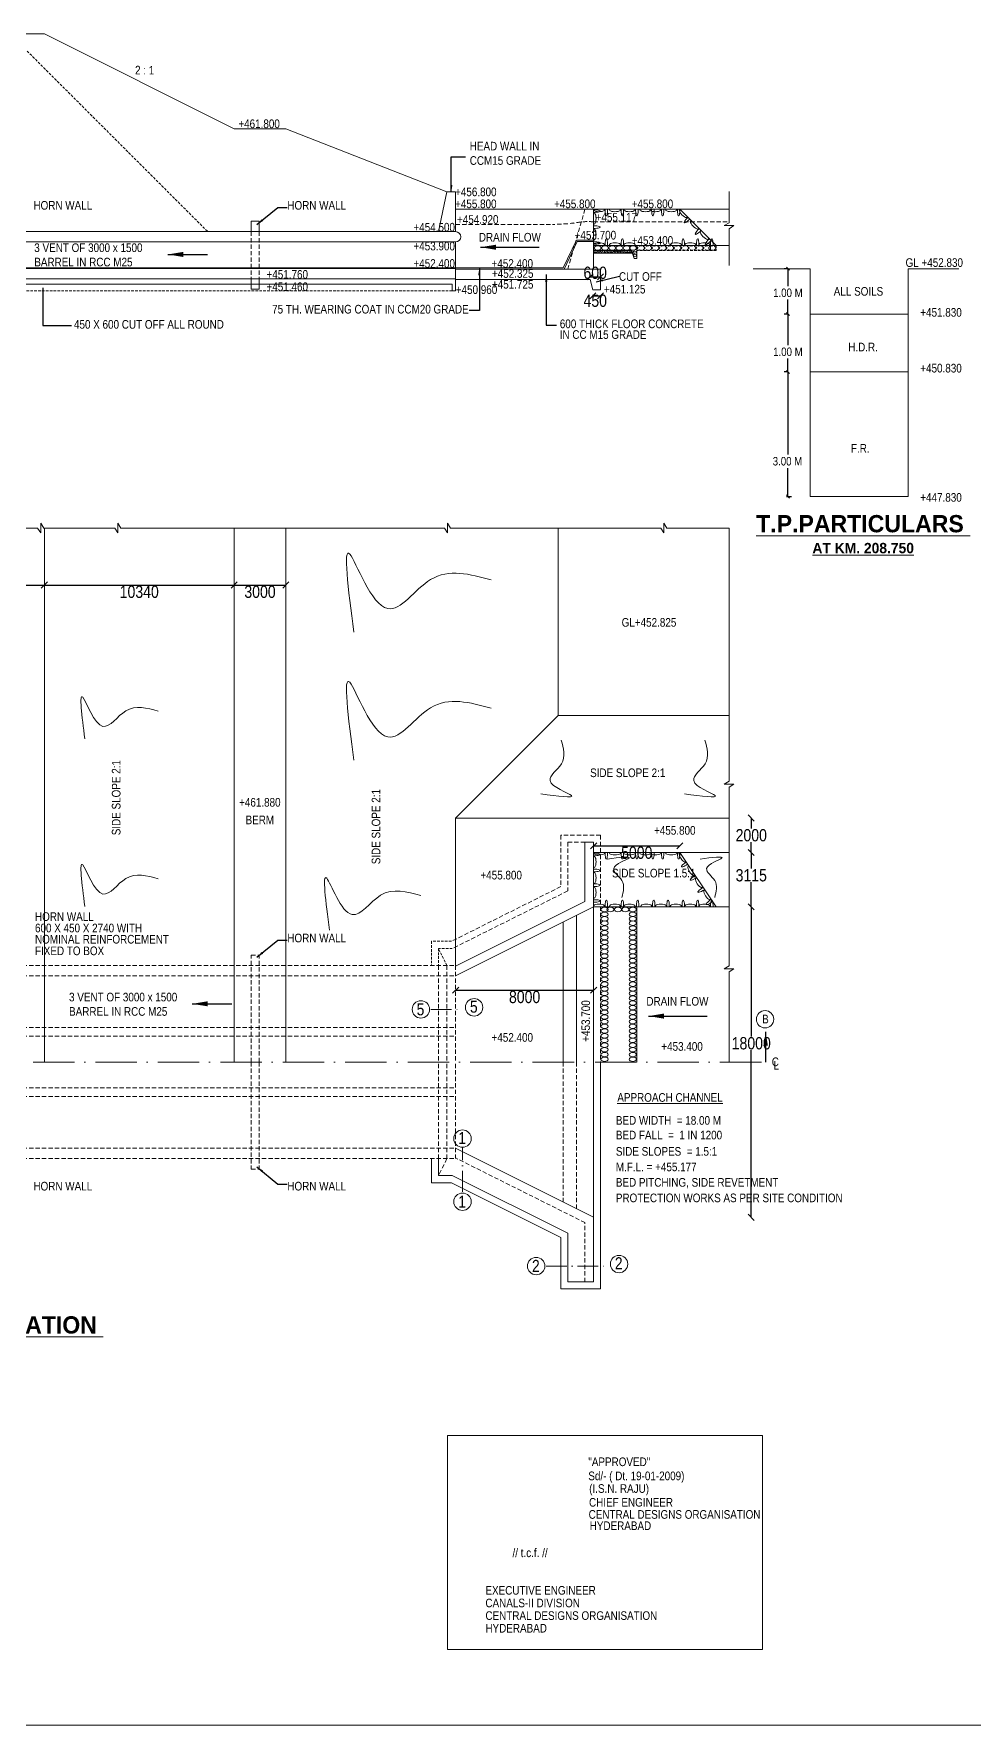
# Model space of a CAD drawing. Header units: inches. Extents: x 19 to 1218, y 14 to 807.
# Drawn here: x 460.9 to 733.1, y 13.7 to 504 of the extents above; entities that cross this region are included whole.
import ezdxf
from ezdxf.enums import TextEntityAlignment as Align

# ---------------------------------------------------------------- set-up
doc = ezdxf.new("R2010")
doc.units = ezdxf.units.IN
doc.header["$MEASUREMENT"] = 0
doc.linetypes.add('ACAD_ISO10W100', pattern=[18, 12, -3, 0, -3])
doc.linetypes.add('HIDDEN', pattern=[0.375, 0.25, -0.125])
for name, color, linetype in [('BOX', 7, 'Continuous'), ('canal', 7, 'Continuous'), ('CENTRE LINE', 7, 'Continuous'), ('HEAD WALL', 7, 'Continuous'), ('REVETMENT', 7, 'Continuous'), ('WINGS', 7, 'Continuous')]:
    doc.layers.add(name, color=color, linetype=linetype)
doc.styles.add('ARIAL NARROW', font='ARIALN.TTF')
doc.styles.add('arn', font='ARIALN.TTF')
doc.styles.add('CITYBLUEPR', font='cityb___.ttf')
doc.dimstyles.new('STANDARD$0', dxfattribs={"dimscale": 88.888889, "dimtxt": 0.04, "dimasz": 0.02, "dimexe": 0.05, "dimexo": 0.1, "dimgap": 0.002, "dimtad": 2, "dimdec": 0, "dimzin": 1, "dimdsep": 46, "dimtxsty": 'Standard', "dimblk": 'OBLIQUE', "dimcen": 0.09, "dimadec": 0, "dimazin": 0, "dimtfac": 1, "dimtdec": 0, "dimtofl": 0, "dimtmove": 0, "dimatfit": 3, "dimfxl": 1, "dimtolj": 1, "dimtzin": 1, "dimarcsym": 0})
doc.dimstyles.new('STANDARD$7', dxfattribs={"dimtxt": 3, "dimasz": 2, "dimexe": 1.25, "dimexo": 0.625, "dimtad": 1, "dimdec": 0, "dimlfac": 0.5, "dimdsep": 46, "dimtxsty": 'Standard', "dimblk": 'OBLIQUE', "dimcen": 2.5, "dimadec": 0, "dimazin": 0, "dimtfac": 1, "dimtdec": 0, "dimtmove": 0, "dimatfit": 3, "dimfxl": 1, "dimtolj": 1, "dimtzin": 0, "dimarcsym": 0})

# ---------------------------------------------------------------- blocks, each defined once
blk = doc.blocks.new('_Oblique')
at = {"color": 0, "linetype": 'ByBlock', "lineweight": -2}
blk.add_line((-0.5, -0.5), (0.5, 0.5), dxfattribs=at)
blk = doc.blocks.new('*D25')
at = {"layer": 'canal', "color": 0, "lineweight": -2, "transparency": 16777216}
blk.add_line((438.93, 344.24), (463.93, 344.24), dxfattribs=at)
at = {"layer": 'Defpoints', "color": 0, "transparency": 16777216}
for p in [(438.93, 344.24), (463.93, 344.24), (463.93, 344.24)]:
    blk.add_point(p, dxfattribs=at)
at = {"layer": 'canal', "color": 0, "lineweight": -2, "transparency": 16777216, "xscale": 1.777777777777778, "yscale": 1.777777777777778, "zscale": 1.777777777777778, "rotation": 180}
blk.add_blockref('_Oblique', (438.93, 344.24), dxfattribs=at)
at = {"layer": 'canal', "color": 0, "lineweight": -2, "transparency": 16777216, "xscale": 1.777777777777778, "yscale": 1.777777777777778, "zscale": 1.777777777777778}
blk.add_blockref('_Oblique', (463.93, 344.24), dxfattribs=at)
at = {"layer": 'canal', "color": 0, "lineweight": 9, "transparency": 16777216, "insert": (451.43, 342.25), "char_height": 3.556, "attachment_point": 5, "style": 'ARIAL NARROW'}
blk.add_mtext('\\A1;5000', dxfattribs=at)
blk = doc.blocks.new('*D26')
at = {"layer": 'canal', "color": 0, "lineweight": -2, "transparency": 16777216}
blk.add_line((463.93, 344.24), (518.93, 344.24), dxfattribs=at)
at = {"layer": 'Defpoints', "color": 0, "transparency": 16777216}
for p in [(463.93, 344.24), (518.93, 344.24), (518.93, 344.24)]:
    blk.add_point(p, dxfattribs=at)
at = {"layer": 'canal', "color": 0, "lineweight": -2, "transparency": 16777216, "xscale": 1.777777777777778, "yscale": 1.777777777777778, "zscale": 1.777777777777778, "rotation": 180}
blk.add_blockref('_Oblique', (463.93, 344.24), dxfattribs=at)
at = {"layer": 'canal', "color": 0, "lineweight": -2, "transparency": 16777216, "xscale": 1.777777777777778, "yscale": 1.777777777777778, "zscale": 1.777777777777778}
blk.add_blockref('_Oblique', (518.93, 344.24), dxfattribs=at)
at = {"layer": 'canal', "color": 0, "lineweight": 9, "transparency": 16777216, "insert": (491.43, 342.25), "char_height": 3.556, "attachment_point": 5, "style": 'ARIAL NARROW'}
blk.add_mtext('\\A1;10340', dxfattribs=at)
blk = doc.blocks.new('*D27')
at = {"layer": 'canal', "color": 0, "lineweight": -2, "transparency": 16777216}
blk.add_line((518.93, 344.24), (533.93, 344.24), dxfattribs=at)
at = {"layer": 'Defpoints', "color": 0, "transparency": 16777216}
for p in [(518.93, 344.24), (533.93, 344.24), (533.93, 344.24)]:
    blk.add_point(p, dxfattribs=at)
at = {"layer": 'canal', "color": 0, "lineweight": -2, "transparency": 16777216, "xscale": 1.777777777777778, "yscale": 1.777777777777778, "zscale": 1.777777777777778, "rotation": 180}
blk.add_blockref('_Oblique', (518.93, 344.24), dxfattribs=at)
at = {"layer": 'canal', "color": 0, "lineweight": -2, "transparency": 16777216, "xscale": 1.777777777777778, "yscale": 1.777777777777778, "zscale": 1.777777777777778}
blk.add_blockref('_Oblique', (533.93, 344.24), dxfattribs=at)
at = {"layer": 'canal', "color": 0, "lineweight": 9, "transparency": 16777216, "insert": (526.43, 342.25), "char_height": 3.556, "attachment_point": 5, "style": 'ARIAL NARROW'}
blk.add_mtext('\\A1;3000', dxfattribs=at)
blk = doc.blocks.new('*D28')
at = {"layer": 'canal', "color": 0, "lineweight": -2, "transparency": 16777216}
blk.add_line((583.12, 226.78), (623.12, 226.78), dxfattribs=at)
at = {"layer": 'Defpoints', "color": 0, "transparency": 16777216}
for p in [(583.12, 226.78), (623.12, 226.78), (623.12, 226.78)]:
    blk.add_point(p, dxfattribs=at)
at = {"layer": 'canal', "color": 0, "lineweight": -2, "transparency": 16777216, "xscale": 1.777777777777778, "yscale": 1.777777777777778, "zscale": 1.777777777777778, "rotation": 180}
blk.add_blockref('_Oblique', (583.12, 226.78), dxfattribs=at)
at = {"layer": 'canal', "color": 0, "lineweight": -2, "transparency": 16777216, "xscale": 1.777777777777778, "yscale": 1.777777777777778, "zscale": 1.777777777777778}
blk.add_blockref('_Oblique', (623.12, 226.78), dxfattribs=at)
at = {"layer": 'canal', "color": 0, "lineweight": 9, "transparency": 16777216, "insert": (603.12, 224.79), "char_height": 3.556, "attachment_point": 5, "style": 'ARIAL NARROW'}
blk.add_mtext('\\A1;8000', dxfattribs=at)
blk = doc.blocks.new('*D29')
at = {"layer": 'canal', "color": 0, "lineweight": -2, "transparency": 16777216}
blk.add_line((623.12, 268.6), (648.12, 268.6), dxfattribs=at)
at = {"layer": 'Defpoints', "color": 0, "transparency": 16777216}
for p in [(623.12, 268.6), (648.12, 268.6), (648.12, 268.6)]:
    blk.add_point(p, dxfattribs=at)
at = {"layer": 'canal', "color": 0, "lineweight": -2, "transparency": 16777216, "xscale": 1.777777777777778, "yscale": 1.777777777777778, "zscale": 1.777777777777778, "rotation": 180}
blk.add_blockref('_Oblique', (623.12, 268.6), dxfattribs=at)
at = {"layer": 'canal', "color": 0, "lineweight": -2, "transparency": 16777216, "xscale": 1.777777777777778, "yscale": 1.777777777777778, "zscale": 1.777777777777778}
blk.add_blockref('_Oblique', (648.12, 268.6), dxfattribs=at)
at = {"layer": 'canal', "color": 0, "lineweight": 9, "transparency": 16777216, "insert": (635.62, 266.61), "char_height": 3.556, "attachment_point": 5, "style": 'ARIAL NARROW'}
blk.add_mtext('\\A1;5000', dxfattribs=at)
blk = doc.blocks.new('*D45')
at = {"layer": 'canal', "color": 0, "lineweight": -2, "transparency": 16777216}
for p, q in [((668.81, 250.93), (668.81, 213.36)), ((668.81, 160.93), (668.81, 209.37))]:
    blk.add_line(p, q, dxfattribs=at)
at = {"layer": 'Defpoints', "color": 0, "transparency": 16777216}
for p in [(668.81, 250.93), (668.81, 160.93), (668.81, 160.93)]:
    blk.add_point(p, dxfattribs=at)
at = {"layer": 'canal', "color": 0, "lineweight": -2, "transparency": 16777216, "xscale": 1.777777777777778, "yscale": 1.777777777777778, "zscale": 1.777777777777778}
for p, rotation in [((668.81, 250.93), 90), ((668.81, 160.93), 270)]:
    blk.add_blockref('_Oblique', p, dxfattribs=dict(at, rotation=rotation))
at = {"layer": 'canal', "color": 0, "lineweight": 9, "transparency": 16777216, "insert": (668.81, 211.37), "char_height": 3.556, "attachment_point": 5, "style": 'ARIAL NARROW'}
blk.add_mtext('\\A1;18000', dxfattribs=at)
blk = doc.blocks.new('*D46')
at = {"layer": 'canal', "color": 0, "lineweight": -2, "transparency": 16777216}
for p, q in [((668.81, 266.68), (668.81, 262.06)), ((668.81, 250.93), (668.81, 258.07))]:
    blk.add_line(p, q, dxfattribs=at)
at = {"layer": 'Defpoints', "color": 0, "transparency": 16777216}
for p in [(668.81, 266.68), (668.81, 266.68), (668.81, 250.93)]:
    blk.add_point(p, dxfattribs=at)
at = {"layer": 'canal', "color": 0, "lineweight": -2, "transparency": 16777216, "xscale": 1.777777777777778, "yscale": 1.777777777777778, "zscale": 1.777777777777778}
for p, rotation in [((668.81, 266.68), 90), ((668.81, 250.93), 270)]:
    blk.add_blockref('_Oblique', p, dxfattribs=dict(at, rotation=rotation))
at = {"layer": 'canal', "color": 0, "lineweight": 9, "transparency": 16777216, "insert": (668.81, 260.07), "char_height": 3.556, "attachment_point": 5, "style": 'ARIAL NARROW'}
blk.add_mtext('\\A1;3115', dxfattribs=at)
blk = doc.blocks.new('*D47')
at = {"layer": 'canal', "color": 0, "lineweight": -2, "transparency": 16777216}
for p, q in [((668.81, 276.68), (668.81, 273.67)), ((668.81, 266.68), (668.81, 269.69))]:
    blk.add_line(p, q, dxfattribs=at)
at = {"layer": 'Defpoints', "color": 0, "transparency": 16777216}
for p in [(668.81, 276.68), (668.81, 276.68), (668.81, 266.68)]:
    blk.add_point(p, dxfattribs=at)
at = {"layer": 'canal', "color": 0, "lineweight": -2, "transparency": 16777216, "xscale": 1.777777777777778, "yscale": 1.777777777777778, "zscale": 1.777777777777778}
for p, rotation in [((668.81, 276.68), 90), ((668.81, 266.68), 270)]:
    blk.add_blockref('_Oblique', p, dxfattribs=dict(at, rotation=rotation))
at = {"layer": 'canal', "color": 0, "lineweight": 9, "transparency": 16777216, "insert": (668.81, 271.68), "char_height": 3.556, "attachment_point": 5, "style": 'ARIAL NARROW'}
blk.add_mtext('\\A1;2000', dxfattribs=at)
blk = doc.blocks.new('*D48')
at = {"color": 0, "lineweight": -2, "transparency": 16777216}
for p, q in [((679.43, 435.94), (678.37, 435.94)), ((679.43, 435.94), (679.43, 430.9)), ((679.43, 422.8), (679.43, 426.98)), ((679.43, 422.8), (678.37, 422.8))]:
    blk.add_line(p, q, dxfattribs=at)
at = {"layer": 'Defpoints', "color": 0, "transparency": 16777216}
for p in [(679.43, 435.94), (679.43, 422.8), (679.43, 422.8)]:
    blk.add_point(p, dxfattribs=at)
at = {"color": 0, "lineweight": -2, "transparency": 16777216, "xscale": 0.8888888888888888, "yscale": 0.8888888888888888, "zscale": 0.8888888888888888}
for p, rotation in [((679.43, 435.94), 90), ((679.43, 422.8), 270)]:
    blk.add_blockref('_Oblique', p, dxfattribs=dict(at, rotation=rotation))
at = {"color": 0, "lineweight": 9, "transparency": 16777216, "insert": (679.43, 428.94), "char_height": 2.444, "attachment_point": 5, "style": 'ARIAL NARROW'}
blk.add_mtext('\\A1;1.00 M', dxfattribs=at)
blk = doc.blocks.new('*D49')
at = {"color": 0, "lineweight": -2, "transparency": 16777216}
for p, q in [((679.43, 406.03), (678.37, 406.03)), ((679.43, 406.03), (679.43, 382.07)), ((679.43, 369.89), (679.43, 378.15)), ((678.99, 369.89), (680.5, 369.89))]:
    blk.add_line(p, q, dxfattribs=at)
at = {"layer": 'Defpoints', "color": 0, "transparency": 16777216}
for p in [(679.43, 406.03), (678.99, 369.89), (679.43, 369.89)]:
    blk.add_point(p, dxfattribs=at)
at = {"color": 0, "lineweight": -2, "transparency": 16777216, "xscale": 0.8888888888888888, "yscale": 0.8888888888888888, "zscale": 0.8888888888888888}
for p, rotation in [((679.43, 406.03), 90), ((679.43, 369.89), 270)]:
    blk.add_blockref('_Oblique', p, dxfattribs=dict(at, rotation=rotation))
at = {"color": 0, "lineweight": 9, "transparency": 16777216, "insert": (679.31, 380.11), "char_height": 2.444, "attachment_point": 5, "style": 'ARIAL NARROW'}
blk.add_mtext('\\A1;3.00 M', dxfattribs=at)
blk = doc.blocks.new('*D50')
at = {"color": 0, "lineweight": -2, "transparency": 16777216}
for p, q in [((679.43, 422.8), (678.37, 422.8)), ((679.43, 422.8), (679.43, 413.79)), ((679.43, 406.03), (679.43, 409.87)), ((679.43, 406.03), (678.37, 406.03))]:
    blk.add_line(p, q, dxfattribs=at)
at = {"layer": 'Defpoints', "color": 0, "transparency": 16777216}
for p in [(679.43, 422.8), (679.43, 406.03), (679.43, 406.03)]:
    blk.add_point(p, dxfattribs=at)
at = {"color": 0, "lineweight": -2, "transparency": 16777216, "xscale": 0.8888888888888888, "yscale": 0.8888888888888888, "zscale": 0.8888888888888888}
for p, rotation in [((679.43, 422.8), 90), ((679.43, 406.03), 270)]:
    blk.add_blockref('_Oblique', p, dxfattribs=dict(at, rotation=rotation))
at = {"color": 0, "lineweight": 9, "transparency": 16777216, "insert": (679.43, 411.83), "char_height": 2.444, "attachment_point": 5, "style": 'ARIAL NARROW'}
blk.add_mtext('\\A1;1.00 M', dxfattribs=at)
blk = doc.blocks.new('*D51')
at = {"layer": 'Defpoints', "color": 0, "transparency": 16777216}
for p in [(622.12, 433.6), (625.12, 433.6), (625.12, 433.6)]:
    blk.add_point(p, dxfattribs=at)
at = {"layer": 'WINGS', "color": 0, "lineweight": -2, "transparency": 16777216}
blk.add_line((622.12, 433.6), (625.12, 433.6), dxfattribs=at)
at = {"layer": 'WINGS', "color": 0, "lineweight": -2, "transparency": 16777216, "xscale": 1.777777777777778, "yscale": 1.777777777777778, "zscale": 1.777777777777778, "rotation": 180}
blk.add_blockref('_Oblique', (622.12, 433.6), dxfattribs=at)
at = {"layer": 'WINGS', "color": 0, "lineweight": -2, "transparency": 16777216, "xscale": 1.777777777777778, "yscale": 1.777777777777778, "zscale": 1.777777777777778}
blk.add_blockref('_Oblique', (625.12, 433.6), dxfattribs=at)
at = {"layer": 'WINGS', "color": 0, "lineweight": 9, "transparency": 16777216, "insert": (623.57, 434.73), "char_height": 3.556, "attachment_point": 5, "style": 'ARIAL NARROW'}
blk.add_mtext('\\A1;600', dxfattribs=at)
blk = doc.blocks.new('*D52')
at = {"layer": 'Defpoints', "color": 0, "transparency": 16777216}
for p in [(622.87, 428.1), (625.12, 428.1), (625.12, 428.1)]:
    blk.add_point(p, dxfattribs=at)
at = {"layer": 'WINGS', "color": 0, "lineweight": -2, "transparency": 16777216}
blk.add_line((622.87, 428.1), (625.12, 428.1), dxfattribs=at)
at = {"layer": 'WINGS', "color": 0, "lineweight": -2, "transparency": 16777216, "xscale": 1.777777777777778, "yscale": 1.777777777777778, "zscale": 1.777777777777778, "rotation": 180}
blk.add_blockref('_Oblique', (622.87, 428.1), dxfattribs=at)
at = {"layer": 'WINGS', "color": 0, "lineweight": -2, "transparency": 16777216, "xscale": 1.777777777777778, "yscale": 1.777777777777778, "zscale": 1.777777777777778}
blk.add_blockref('_Oblique', (625.12, 428.1), dxfattribs=at)
at = {"layer": 'WINGS', "color": 0, "lineweight": 9, "transparency": 16777216, "insert": (623.59, 426.63), "char_height": 3.556, "attachment_point": 5, "style": 'ARIAL NARROW'}
blk.add_mtext('\\A1;450', dxfattribs=at)

msp = doc.modelspace()

# ---------------------------------------------------------------- hatches: boundary and pattern name
at = {"layer": 'REVETMENT', "lineweight": 9}
h = msp.add_hatch(dxfattribs=at)
h.set_pattern_fill('AR-SAND', color=256, scale=0.25, style=0)
h.set_pattern_definition([(37.5, (765.04265, 2373.38577), (-0.01574834, 0.48170594), [0, -0.38, 0, -0.425, 0, -0.40625]), (7.5, (765.04265, 2373.38577), (0.44244418, 0.70553652), [0, -0.205, 0, -0.3425, 0, -0.13125]), (327.5, (764.73515, 2373.38577), (0.778535465, 0.00141476), [0, -0.125, 0, -0.45, 0, -0.5875]), (317.5, (764.73515, 2373.38577), (0.75153165, 0.2194189), [0, -0.0625, 0, -0.295, 0, -0.3375])])
h.paths.add_polyline_path([(634.12, 441.19), (623.12, 441.19), (623.12, 440.44), (634.37, 440.44)])

# ---------------------------------------------------------------- linework, layer by layer
at = {"lineweight": 9}
for p, q in [((669.38, 435.94), (685.85, 435.94)), ((685.85, 435.94), (685.85, 369.89)), ((714.28, 369.89), (714.28, 435.94)), ((714.28, 435.94), (729.01, 435.94)), ((685.85, 422.8), (714.28, 422.8)), ((685.85, 406.05), (714.28, 406.05)), ((685.85, 369.89), (714.28, 369.89)), ((580.8, 97.66), (672.07, 97.66)), ((580.8, 97.66), (580.8, 35.6)), ((672.07, 97.66), (672.07, 35.6)), ((580.8, 35.6), (672.07, 35.6)), ((18.71, 13.69), (898.71, 13.69))]:
    msp.add_line(p, q, dxfattribs=at)
at = {"layer": 'BOX', "lineweight": 9}
for p, q in [((142.61, 446.69), (583.12, 446.69)), ((523.89, 446.69), (523.89, 449.69)), ((523.89, 449.69), (526.14, 449.69)), ((526.14, 449.69), (526.14, 446.69)), ((142.61, 443.69), (583.12, 443.69)), ((583.12, 443.69), (583.12, 429.49)), ((142.61, 436.19), (583.12, 436.19)), ((142.61, 435.99), (583.12, 435.99)), ((142.61, 432.99), (583.12, 432.99)), ((523.89, 432.99), (523.89, 429.99)), ((526.14, 429.99), (526.14, 432.99)), ((143.61, 431.49), (582.12, 431.49)), ((523.89, 429.99), (526.14, 429.99)), ((582.12, 429.49), (582.12, 431.49)), ((583.12, 429.49), (582.12, 429.49))]:
    msp.add_line(p, q, dxfattribs=at)
at = {"layer": 'BOX', "linetype": 'HIDDEN', "lineweight": 9, "ltscale": 5}
for p, q in [((523.89, 446.69), (523.89, 432.99)), ((526.14, 446.69), (526.14, 432.99)), ((523.89, 205.93), (523.89, 236.93)), ((523.89, 236.93), (526.14, 236.93)), ((526.14, 205.93), (526.14, 236.93)), ((142.61, 233.93), (583.12, 233.93)), ((142.61, 230.93), (583.12, 230.93)), ((142.61, 215.93), (583.12, 215.93)), ((142.61, 213.43), (583.12, 213.43)), ((523.89, 205.93), (523.89, 174.93)), ((526.14, 205.93), (526.14, 174.93)), ((142.61, 198.43), (583.12, 198.43)), ((142.61, 195.93), (583.12, 195.93)), ((142.61, 180.93), (583.12, 180.93)), ((142.61, 177.93), (583.12, 177.93)), ((523.89, 174.93), (526.14, 174.93))]:
    msp.add_line(p, q, dxfattribs=at)
at = {"layer": 'BOX', "linetype": 'HIDDEN', "lineweight": 9, "ltscale": 3}
msp.add_line((582.12, 429.49), (143.61, 429.49), dxfattribs=at)
at = {"layer": 'BOX', "lineweight": 9}
msp.add_arc((583.12, 445.19), 1.5, 270, 90, dxfattribs=at)
at = {"layer": 'canal', "lineweight": 9}
for p, q in [((438.93, 504.03), (463.93, 504.03)), ((463.93, 504.03), (518.93, 476.53)), ((518.93, 476.53), (533.93, 476.53)), ((533.93, 476.53), (580.62, 458.19)), ((662.36, 458.29), (662.36, 449.27)), ((623.12, 453.19), (662.36, 453.19)), ((662.36, 449.27), (660.93, 448.43)), ((660.93, 448.43), (663.75, 448.43)), ((663.75, 448.43), (662.36, 447.51)), ((662.36, 447.51), (662.36, 436.89)), ((623.12, 442.69), (662.36, 442.69)), ((461.97, 360.75), (366.67, 360.75)), ((462.91, 359.34), (461.97, 360.75)), ((463.73, 360.75), (462.91, 362.16)), ((462.91, 362.16), (462.91, 359.34)), ((484.33, 360.75), (463.73, 360.75)), ((463.93, 360.75), (463.93, 205.93)), ((485.27, 359.34), (484.33, 360.75)), ((486.09, 360.75), (485.27, 362.16)), ((485.27, 362.16), (485.27, 359.34)), ((579.86, 360.75), (486.09, 360.75)), ((518.93, 360.75), (518.93, 205.93)), ((533.93, 360.75), (533.93, 205.93)), ((580.8, 359.34), (579.86, 360.75)), ((581.62, 360.75), (580.8, 362.16)), ((580.8, 362.16), (580.8, 359.34)), ((642.57, 360.75), (581.62, 360.75)), ((612.87, 306.43), (612.87, 360.75)), ((643.51, 359.34), (642.57, 360.75)), ((644.33, 360.75), (643.51, 362.16)), ((643.51, 362.16), (643.51, 359.34)), ((662.36, 360.75), (644.33, 360.75)), ((662.36, 360.75), (662.36, 287.36)), ((583.12, 276.68), (612.87, 306.43)), ((612.87, 306.43), (662.36, 306.43)), ((662.36, 287.36), (660.93, 286.52)), ((660.93, 286.52), (663.75, 286.52)), ((663.75, 286.52), (662.36, 285.6)), ((662.36, 285.6), (662.36, 233.85)), ((583.12, 233.93), (583.12, 276.68)), ((583.12, 276.68), (662.36, 276.68)), ((623.12, 266.68), (662.36, 266.68)), ((623.12, 250.93), (662.36, 250.93)), ((662.36, 233.85), (660.93, 233.01)), ((660.93, 233.01), (663.75, 233.01)), ((663.75, 233.01), (662.36, 232.09)), ((662.36, 232.09), (662.36, 205.93))]:
    msp.add_line(p, q, dxfattribs=at)
at = {"layer": 'canal', "linetype": 'HIDDEN', "lineweight": 9, "ltscale": 3}
msp.add_line((458.93, 499.03), (511.27, 446.69), dxfattribs=at)
at = {"layer": 'canal', "linetype": 'HIDDEN', "lineweight": 9, "ltscale": 5}
for p, q in [((583.12, 448.79), (611.82, 448.79)), ((623.12, 449.55), (662.36, 449.55))]:
    msp.add_line(p, q, dxfattribs=at)
msp.add_spline([(623.12, 449.55), (620.23, 449.55), (617.39, 449.18), (611.82, 448.79)], degree=3, dxfattribs=at)
at = {"layer": 'canal', "linetype": 'Continuous', "lineweight": 9}
for points in [[(593.38, 345.71), (575.85, 345.81), (563.45, 337.38), (552.46, 353.21), (553.59, 330.6)], [(593.38, 308.53), (575.85, 308.63), (563.45, 300.2), (552.46, 316.03), (553.59, 293.42)], [(496.88, 307.7), (487.53, 307.75), (480.92, 303.26), (475.06, 311.7), (475.66, 299.64)], [(613.76, 299.28), (613.8, 292.4), (610.49, 287.54), (616.7, 283.23), (607.84, 283.67)], [(655.38, 299.28), (655.42, 292.4), (652.12, 287.54), (658.32, 283.23), (649.46, 283.67)], [(631.28, 253.64), (631.31, 258.55), (628.95, 262.02), (633.38, 265.1), (627.05, 264.78)], [(658.21, 253.64), (658.24, 258.55), (655.88, 262.02), (660.31, 265.1), (653.98, 264.78)], [(496.88, 259.09), (487.53, 259.14), (480.92, 254.65), (475.06, 263.09), (475.66, 251.03)], [(573.07, 254.22), (561.38, 254.29), (553.12, 248.67), (545.78, 259.22), (546.54, 244.15)]]:
    msp.add_spline(points, degree=3, dxfattribs=at)
at = {"layer": 'CENTRE LINE', "linetype": 'ACAD_ISO10W100', "lineweight": 9}
msp.add_line((26.24, 205.93), (672.98, 205.93), dxfattribs=at)
at = {"layer": 'CENTRE LINE', "lineweight": 9}
msp.add_circle((672.81, 218.34), 2.52, dxfattribs=at)
at = {"layer": 'HEAD WALL', "lineweight": 9}
for p, q in [((578.12, 446.69), (580.62, 458.19)), ((580.62, 458.19), (583.12, 458.19)), ((583.12, 458.19), (583.12, 446.69))]:
    msp.add_line(p, q, dxfattribs=at)
at = {"layer": 'HEAD WALL', "linetype": 'HIDDEN', "lineweight": 9, "ltscale": 5}
for p, q in [((578.12, 233.93), (578.12, 205.93)), ((580.62, 233.93), (580.62, 205.93)), ((583.12, 233.93), (583.12, 205.93)), ((578.12, 177.93), (578.12, 205.93)), ((580.62, 177.93), (580.62, 205.93)), ((583.12, 177.93), (583.12, 205.93))]:
    msp.add_line(p, q, dxfattribs=at)
at = {"layer": 'HEAD WALL', "linetype": 'ACAD_ISO10W100', "lineweight": 9, "ltscale": 0.5}
msp.add_line((575.96, 221.18), (584.82, 221.18), dxfattribs=at)
at = {"layer": 'HEAD WALL', "lineweight": 9}
for centre in [(573.05, 221.2), (588.49, 221.8)]:
    msp.add_circle(centre, 2.52, dxfattribs=at)
at = {"layer": 'REVETMENT', "lineweight": 9}
for p, q in [((658.62, 442.69), (648.12, 453.19)), ((623.12, 442.69), (635.62, 442.69)), ((635.62, 442.69), (635.62, 438.94)), ((634.12, 441.19), (623.12, 441.19)), ((634.37, 440.44), (623.12, 440.44)), ((634.12, 441.19), (634.87, 438.94)), ((635.62, 438.94), (634.87, 438.94)), ((648.12, 266.68), (658.62, 250.93)), ((635.62, 250.93), (635.62, 205.93))]:
    msp.add_line(p, q, dxfattribs=at)
at = {"layer": 'REVETMENT', "linetype": 'HIDDEN', "lineweight": 9, "ltscale": 3}
for p, q in [((658.62, 442.69), (658.62, 441.19)), ((658.62, 441.19), (635.62, 441.19))]:
    msp.add_line(p, q, dxfattribs=at)
at = {"layer": 'REVETMENT', "lineweight": 9, "extrusion": (0, 0, -1)}
for centre, major_axis, ratio, start_param, end_param in [((624.66, 453), (-1.61, 0), 0.328799, 2.857074, 6.567704), ((623.47, 452.63), (-1.52, 0), 0.238984, 1.336455, 4.946731), ((623.3, 450.48), (0, 1.61), 0.328799, -0.284519, 3.426111), ((626.81, 452.83), (0, 1.52), 0.238984, 1.336455, 4.946731), ((629.3, 453), (-1.61, 0), 0.328799, 2.857074, 6.567704), ((631.45, 452.83), (0, 1.52), 0.238984, 1.336455, 4.946731), ((633.51, 453), (-1.61, 0), 0.328799, 2.857074, 6.567704), ((635.66, 452.83), (0, 1.52), 0.238984, 1.336455, 4.946731), ((638.15, 453), (-1.61, 0), 0.328799, 2.857074, 6.567704), ((640.99, 453), (-1.61, 0), 0.328799, 2.857074, 6.567704), ((640.3, 452.83), (0, 1.52), 0.238984, 1.336455, 4.946731), ((643.13, 452.83), (0, 1.52), 0.238984, 1.336455, 4.946731), ((645.62, 453), (-1.61, 0), 0.328799, 2.857074, 6.567704), ((647.77, 452.83), (0, 1.52), 0.238984, 1.336455, 4.946731), ((649.09, 451.97), (-1.12, 1.15), 0.328799, 2.857074, 6.567704), ((623.47, 447.99), (-1.52, 0), 0.238984, 1.336455, 4.946731), ((623.3, 445.84), (0, 1.61), 0.328799, -0.284519, 3.426111), ((650.47, 450.31), (1.09, 1.06), 0.238984, 1.336455, 4.946731), ((652.32, 448.64), (-1.12, 1.15), 0.328799, 2.857074, 6.567704), ((653.7, 446.98), (1.09, 1.06), 0.238984, 1.336455, 4.946731), ((655.19, 445.64), (-1.12, 1.15), 0.328799, 2.857074, 6.567704), ((623.47, 443.39), (-1.52, 0), 0.238984, 1.336455, 4.946731), ((656.57, 443.98), (1.09, 1.06), 0.238984, 1.336455, 4.946731), ((624.66, 266.5), (-1.61, 0), 0.328799, 2.857074, 6.567704), ((623.47, 266.12), (-1.52, 0), 0.238984, 1.336455, 4.946731), ((623.3, 263.97), (0, 1.61), 0.328799, -0.284519, 3.426111), ((626.81, 266.33), (0, 1.52), 0.238984, 1.336455, 4.946731), ((629.3, 266.5), (-1.61, 0), 0.328799, 2.857074, 6.567704), ((631.45, 266.33), (0, 1.52), 0.238984, 1.336455, 4.946731), ((633.51, 266.5), (-1.61, 0), 0.328799, 2.857074, 6.567704), ((635.66, 266.33), (0, 1.52), 0.238984, 1.336455, 4.946731), ((638.15, 266.5), (-1.61, 0), 0.328799, 2.857074, 6.567704), ((640.99, 266.5), (-1.61, 0), 0.328799, 2.857074, 6.567704), ((640.3, 266.33), (0, 1.52), 0.238984, 1.336455, 4.946731), ((643.13, 266.33), (0, 1.52), 0.238984, 1.336455, 4.946731), ((645.62, 266.5), (-1.61, 0), 0.328799, 2.857074, 6.567704), ((647.77, 266.33), (0, 1.52), 0.238984, 1.336455, 4.946731), ((648.84, 265.29), (-0.88, 1.35), 0.328799, 2.857074, 6.567704), ((623.47, 261.48), (-1.52, 0), 0.238984, 1.336455, 4.946731), ((623.3, 259.33), (0, 1.61), 0.328799, -0.284519, 3.426111), ((649.87, 263.39), (1.27, 0.83), 0.238984, 1.336455, 4.946731), ((651.37, 261.4), (-0.88, 1.35), 0.328799, 2.857074, 6.567704), ((652.4, 259.51), (1.27, 0.83), 0.238984, 1.336455, 4.946731), ((623.47, 257.22), (-1.52, 0), 0.238984, 1.336455, 4.946731), ((623.3, 255.07), (0, 1.61), 0.328799, -0.284519, 3.426111), ((653.61, 257.91), (-0.88, 1.35), 0.328799, 2.857074, 6.567704), ((654.64, 256.01), (1.27, 0.83), 0.238984, 1.336455, 4.946731), ((656.01, 254.4), (-0.88, 1.35), 0.328799, 2.857074, 6.567704), ((623.47, 252.65), (-1.52, 0), 0.238984, 1.336455, 4.946731), ((657.04, 252.51), (1.27, 0.83), 0.238984, 1.336455, 4.946731)]:
    msp.add_ellipse(centre, major_axis=major_axis, ratio=ratio, start_param=start_param, end_param=end_param, dxfattribs=at)
at = {"layer": 'REVETMENT', "lineweight": 9}
for centre, major_axis, ratio, start_param, end_param in [((624.66, 442.92), (1.61, 0), 0.328799, -0.284519, 3.426111), ((626.81, 443.09), (0, 1.52), 0.238984, 4.478047, 8.088323), ((629.3, 442.92), (1.61, 0), 0.328799, -0.284519, 3.426111), ((631.45, 443.09), (0, 1.52), 0.238984, 4.478047, 8.088323), ((633.51, 442.92), (1.61, 0), 0.328799, -0.284519, 3.426111), ((646.96, 442.92), (1.61, 0), 0.328799, -0.284519, 3.426111), ((649.11, 443.09), (0, 1.52), 0.238984, 4.478047, 8.088323), ((651.13, 442.92), (1.61, 0), 0.328799, -0.284519, 3.426111), ((653.28, 443.09), (0, 1.52), 0.238984, 4.478047, 8.088323), ((655.23, 442.92), (1.61, 0), 0.328799, -0.284519, 3.426111), ((657.38, 443.09), (0, 1.52), 0.238984, 4.478047, 8.088323), ((624.66, 251.16), (1.61, 0), 0.328799, -0.284519, 3.426111), ((626.81, 251.33), (0, 1.52), 0.238984, 4.478047, 8.088323), ((629.3, 251.16), (1.61, 0), 0.328799, -0.284519, 3.426111), ((631.45, 251.33), (0, 1.52), 0.238984, 4.478047, 8.088323), ((633.51, 251.16), (1.61, 0), 0.328799, -0.284519, 3.426111), ((635.89, 251.33), (0, 1.52), 0.238984, 4.478047, 8.088323), ((638.38, 251.16), (1.61, 0), 0.328799, -0.284519, 3.426111), ((640.53, 251.33), (0, 1.52), 0.238984, 4.478047, 8.088323), ((642.59, 251.16), (1.61, 0), 0.328799, -0.284519, 3.426111), ((644.69, 251.33), (0, 1.52), 0.238984, 4.478047, 8.088323), ((646.96, 251.16), (1.61, 0), 0.328799, -0.284519, 3.426111), ((649.11, 251.33), (0, 1.52), 0.238984, 4.478047, 8.088323), ((651.13, 251.16), (1.61, 0), 0.328799, -0.284519, 3.426111), ((653.28, 251.33), (0, 1.52), 0.238984, 4.478047, 8.088323), ((655.23, 251.16), (1.61, 0), 0.328799, -0.284519, 3.426111), ((657.38, 251.33), (0, 1.52), 0.238984, 4.478047, 8.088323)]:
    msp.add_ellipse(centre, major_axis=major_axis, ratio=ratio, start_param=start_param, end_param=end_param, dxfattribs=at)
at = {"layer": 'REVETMENT', "lineweight": 9, "extrusion": (0, 0, -1)}
for centre, major_axis in [((624.29, 441.93), (1.03, 0.01)), ((626.42, 441.93), (1.03, 0.01)), ((628.53, 441.93), (1.03, 0.01)), ((630.61, 441.93), (1.03, 0.01)), ((632.67, 441.93), (1.03, 0.01)), ((634.54, 441.93), (1.03, 0.01)), ((635.05, 440.72), (0.516, 0.006)), ((635.11, 439.8), (0.516, 0.006)), ((626.29, 250.16), (1.03, 0.01)), ((627.96, 250.16), (1.03, 0.01)), ((630.17, 250.16), (1.03, 0.01)), ((632.32, 250.16), (1.03, 0.01)), ((634.47, 250.16), (1.03, 0.01)), ((626.29, 248.78), (1.03, 0.01)), ((626.29, 247.45), (1.03, 0.01)), ((626.29, 246.2), (1.03, 0.01)), ((626.29, 244.79), (1.03, 0.01)), ((634.47, 248.78), (1.03, 0.01)), ((634.47, 247.45), (1.03, 0.01)), ((634.47, 246.2), (1.03, 0.01)), ((634.47, 244.79), (1.03, 0.01)), ((626.29, 243.44), (1.03, 0.01)), ((626.29, 242.05), (1.03, 0.01)), ((626.29, 240.68), (1.03, 0.01)), ((634.47, 243.44), (1.03, 0.01)), ((634.47, 242.05), (1.03, 0.01)), ((634.47, 240.68), (1.03, 0.01)), ((626.29, 239.33), (1.03, 0.01)), ((626.29, 238), (1.03, 0.01)), ((626.29, 236.66), (1.03, 0.01)), ((626.29, 235.33), (1.03, 0.01)), ((634.47, 239.33), (1.03, 0.01)), ((634.47, 238), (1.03, 0.01)), ((634.47, 236.66), (1.03, 0.01)), ((634.47, 235.33), (1.03, 0.01)), ((626.29, 233.98), (1.03, 0.01)), ((626.29, 232.6), (1.03, 0.01)), ((626.29, 231.28), (1.03, 0.01)), ((626.29, 229.91), (1.03, 0.01)), ((634.47, 233.98), (1.03, 0.01)), ((634.47, 232.6), (1.03, 0.01)), ((634.47, 231.28), (1.03, 0.01)), ((634.47, 229.91), (1.03, 0.01)), ((626.29, 228.52), (1.03, 0.01)), ((626.29, 227.15), (1.03, 0.01)), ((626.29, 225.83), (1.03, 0.01)), ((634.47, 228.52), (1.03, 0.01)), ((634.47, 227.15), (1.03, 0.01)), ((634.47, 225.83), (1.03, 0.01)), ((626.29, 224.45), (1.03, 0.01)), ((626.29, 223.06), (1.03, 0.01)), ((626.29, 221.7), (1.03, 0.01)), ((626.29, 220.38), (1.03, 0.01)), ((634.47, 224.45), (1.03, 0.01)), ((634.47, 223.06), (1.03, 0.01)), ((634.47, 221.7), (1.03, 0.01)), ((634.47, 220.38), (1.03, 0.01)), ((626.29, 219.01), (1.03, 0.01)), ((626.29, 217.66), (1.03, 0.01)), ((626.29, 216.3), (1.03, 0.01)), ((634.47, 219.01), (1.03, 0.01)), ((634.47, 217.66), (1.03, 0.01)), ((634.47, 216.3), (1.03, 0.01)), ((626.29, 214.93), (1.03, 0.01)), ((626.29, 213.53), (1.03, 0.01)), ((626.29, 212.2), (1.03, 0.01)), ((626.29, 210.83), (1.03, 0.01)), ((634.47, 214.93), (1.03, 0.01)), ((634.47, 213.53), (1.03, 0.01)), ((634.47, 212.2), (1.03, 0.01)), ((634.47, 210.83), (1.03, 0.01)), ((626.29, 209.51), (1.03, 0.01)), ((626.29, 208.11), (1.03, 0.01)), ((626.29, 206.76), (1.03, 0.01)), ((634.47, 209.51), (1.03, 0.01)), ((634.47, 208.11), (1.03, 0.01)), ((634.47, 206.76), (1.03, 0.01))]:
    msp.add_ellipse(centre, major_axis=major_axis, ratio=0.621728, dxfattribs=at)
at = {"layer": 'REVETMENT', "linetype": 'HIDDEN', "lineweight": 9, "ltscale": 3, "extrusion": (0, 0, -1)}
for centre in [(636.86, 441.93), (638.92, 441.93), (641.06, 441.93), (643.16, 441.93), (645.29, 441.93), (647.43, 441.93), (649.6, 441.93), (651.7, 441.93), (653.87, 441.93), (656.01, 441.93), (657.5, 441.93)]:
    msp.add_ellipse(centre, major_axis=(1.03, 0.01), ratio=0.621728, dxfattribs=at)
at = {"layer": 'WINGS', "lineweight": 9}
for p, q in [((583.12, 453.19), (623.12, 453.19)), ((623.12, 453.19), (623.12, 435.81)), ((614.34, 436.19), (618.12, 444.19)), ((614.55, 435.81), (618.33, 443.81)), ((623.12, 444.19), (618.12, 444.19)), ((623.12, 443.81), (618.33, 443.81)), ((583.12, 436.19), (614.34, 436.19)), ((583.12, 435.81), (625.12, 435.81)), ((583.12, 432.81), (622.12, 432.81)), ((622.12, 432.81), (622.87, 429.81)), ((625.12, 435.81), (625.12, 432.81)), ((625.12, 432.81), (625.12, 429.81)), ((625.12, 429.81), (622.87, 429.81)), ((620.62, 269.68), (620.62, 252.47)), ((620.62, 269.68), (623.12, 269.68)), ((623.12, 269.68), (623.12, 205.93)), ((620.62, 252.47), (583.12, 233.72)), ((623.12, 250.93), (583.12, 230.93)), ((614.34, 246.54), (614.34, 205.93)), ((618.12, 248.43), (618.12, 205.93)), ((623.12, 142.18), (623.12, 205.93)), ((625.12, 140.18), (625.12, 205.93)), ((576.12, 170.92), (576.12, 177.93)), ((578.12, 173.02), (578.12, 177.93)), ((623.12, 160.93), (583.12, 180.93)), ((582.16, 173.02), (578.12, 173.02)), ((615.62, 156.29), (582.16, 173.02)), ((581.9, 170.92), (576.12, 170.92)), ((613.62, 155.06), (581.9, 170.92)), ((613.62, 140.18), (613.62, 155.06)), ((615.62, 142.18), (615.62, 156.29)), ((625.12, 140.18), (613.62, 140.18)), ((623.12, 142.18), (615.62, 142.18))]:
    msp.add_line(p, q, dxfattribs=at)
at = {"layer": 'WINGS', "linetype": 'HIDDEN', "lineweight": 9, "ltscale": 5}
for p, q in [((620.62, 453.19), (615.62, 435.81)), ((613.62, 271.68), (613.62, 256.8)), ((625.12, 271.68), (613.62, 271.68)), ((625.12, 271.68), (625.12, 205.93)), ((615.62, 269.68), (615.62, 255.56)), ((620.62, 269.68), (615.62, 269.68)), ((613.62, 256.8), (581.9, 240.94)), ((615.62, 255.56), (582.16, 238.84)), ((614.34, 165.32), (614.34, 205.93)), ((618.12, 163.43), (618.12, 205.93)), ((580.62, 177.93), (578.12, 173.02)), ((620.62, 159.38), (583.12, 178.13)), ((620.62, 142.18), (620.62, 159.38))]:
    msp.add_line(p, q, dxfattribs=at)
at = {"layer": 'WINGS', "linetype": 'HIDDEN', "lineweight": 9, "ltscale": 3}
for p, q in [((581.9, 240.94), (576.12, 240.94)), ((576.12, 240.94), (576.12, 233.93)), ((582.16, 238.84), (578.12, 238.84)), ((578.12, 238.84), (578.12, 233.93)), ((580.62, 233.93), (578.12, 238.84))]:
    msp.add_line(p, q, dxfattribs=at)
at = {"layer": 'WINGS', "linetype": 'ACAD_ISO10W100', "lineweight": 9, "ltscale": 0.5}
for p, q in [((585.14, 168.36), (585.14, 181.08)), ((609.38, 146.76), (626.82, 146.76))]:
    msp.add_line(p, q, dxfattribs=at)
at = {"layer": 'WINGS', "lineweight": 9}
for centre in [(585.12, 183.74), (585.12, 165.45), (606.47, 146.78), (630.49, 147.38)]:
    msp.add_circle(centre, 2.52, dxfattribs=at)

# ---------------------------------------------------------------- texts
at = {"lineweight": 9}
for s, style, p in [('GL +452.830', 'ARIAL NARROW', (713.53, 436.46)), ('ALL SOILS', 'ARIAL NARROW', (692.72, 428.12)), ('+451.830', 'ARIAL NARROW', (717.8, 422.03)), ('H.D.R.', 'ARIAL NARROW', (696.92, 411.97)), ('+450.830', 'ARIAL NARROW', (717.8, 405.86)), ('F.R.', 'ARIAL NARROW', (697.7, 382.62)), ('+447.830', 'ARIAL NARROW', (717.8, 368.39)), ('"APPROVED"', 'arn', (621.59, 88.8)), ('Sd/- ( Dt. 19-01-2009)', 'arn', (621.59, 84.71)), ('(I.S.N. RAJU)', 'arn', (621.84, 81.05)), ('CHIEF ENGINEER', 'arn', (621.79, 77.05)), ('CENTRAL DESIGNS ORGANISATION', 'arn', (621.68, 73.54)), ('HYDERABAD', 'arn', (621.99, 70.26)), ('// t.c.f. //', 'arn', (599.61, 62.42)), ('EXECUTIVE ENGINEER', 'arn', (591.77, 51.53)), ('CANALS-II DIVISION', 'arn', (591.77, 47.87)), ('CENTRAL DESIGNS ORGANISATION', 'arn', (591.77, 44.21)), ('HYDERABAD', 'arn', (591.77, 40.55))]:
    msp.add_text(s, height=2.5, dxfattribs=dict(at, style=style)).set_placement(p)
at = {"lineweight": 9, "style": 'CITYBLUEPR'}
for s, height, p in [('%%uT.P.PARTICULARS ', 5, (701.25, 359.52)), ('%%UAT KM. 208.750', 3, (701.25, 353.45))]:
    msp.add_text(s, height=height, dxfattribs=at).set_placement(p, align=Align.CENTER)
msp.add_text('%%UHALF PLAN AT TOP AND HALF PLAN AT FOUNDATION ', height=5, rotation=360, dxfattribs=at).set_placement((391.32, 129.74), align=Align.MIDDLE)
at = {"layer": 'BOX', "lineweight": 9, "style": 'ARIAL NARROW'}
for s, p in [('HORN WALL', (469.28, 454.31)), ('HORN WALL', (542.87, 454.31)), ('+454.500', (576.92, 447.96)), ('+453.900', (576.92, 442.5)), ('+452.400', (576.92, 437.45)), ('+451.760', (534.33, 434.29)), ('+451.460', (534.33, 430.72)), ('+450.960', (589.19, 429.87)), ('HORN WALL', (542.87, 241.9))]:
    msp.add_text(s, height=2.5, rotation=360, dxfattribs=at).set_placement(p, align=Align.MIDDLE)
msp.add_text('450 X 600 CUT OFF ALL ROUND', height=2.5, dxfattribs=at).set_placement((515.96, 417.8), align=Align.BOTTOM_RIGHT)
for s, p in [('600 X 450 X 2740 WITH', (461.22, 243.55)), ('HORN WALL', (461.22, 246.86)), ('NOMINAL REINFORCEMENT ', (461.22, 240.3)), ('FIXED TO BOX', (461.22, 236.93))]:
    msp.add_text(s, height=2.5, dxfattribs=at).set_placement(p)
for p in [(469.28, 169.96), (542.87, 169.96)]:
    msp.add_text('HORN WALL', height=2.5, dxfattribs=at).set_placement(p, align=Align.MIDDLE)
at = {"layer": 'BOX', "lineweight": 9, "char_height": 2.5, "width": 37.0703, "attachment_point": 1, "style": 'ARIAL NARROW'}
for s, insert in [('3 VENT OF 3000 x 1500  BARREL IN RCC M25', (461.01, 443.28)), ('3 VENT OF 3000 x 1500 BARREL IN RCC M25', (471.09, 226.03))]:
    msp.add_mtext(s, dxfattribs=dict(at, insert=insert))
at = {"layer": 'canal', "lineweight": 9, "style": 'ARIAL NARROW'}
for s, rotation, p in [('2 : 1', 360, (493, 493.52)), ('+461.800', 360, (526.17, 477.96)), ('+455.800', 360, (640.17, 454.74)), ('+454.920', 360, (589.54, 450.21)), ('+455.117', 360, (629.72, 450.85)), ('+453.400', 360, (640.17, 444.12)), ('GL+452.825', 360, (639.17, 333.4)), ('SIDE SLOPE 2:1', 90, (484.74, 282.59)), ('SIDE SLOPE 2:1', 90, (560.05, 274.19)), ('+461.880', 360, (526.38, 281.24)), ('BERM', 360, (526.38, 276.14)), ('+455.800', 360, (646.65, 273.1)), ('+455.800', 360, (596.33, 260.14)), ('+453.400', 360, (648.75, 210.47)), ('%%UAPPROACH CHANNEL', 360, (645.26, 195.68))]:
    msp.add_text(s, height=2.5, rotation=rotation, dxfattribs=at).set_placement(p, align=Align.MIDDLE)
for p in [(589.86, 446.31), (638.42, 224.8)]:
    msp.add_text('DRAIN FLOW', height=2.5, rotation=360, dxfattribs=at).set_placement(p, align=Align.TOP_LEFT)
for s, p in [('SIDE SLOPE 2:1', (633, 289.8)), ('SIDE SLOPE 1.5:1', (640.55, 260.72))]:
    msp.add_text(s, height=2.5, dxfattribs=at).set_placement(p, align=Align.MIDDLE)
for s, p in [('BED WIDTH  = 18.00 M', (629.57, 187.77)), ('BED FALL  =  1 IN 1200', (629.57, 183.52)), ('SIDE SLOPES  = 1.5:1', (629.57, 178.79)), ('M.F.L. = +455.177', (629.57, 174.29)), ('BED PITCHING, SIDE REVETMENT ', (629.57, 169.8)), ('PROTECTION WORKS AS PER SITE CONDITION', (629.57, 165.31))]:
    msp.add_text(s, height=2.5, rotation=360, dxfattribs=at).set_placement(p)
at = {"layer": 'CENTRE LINE', "lineweight": 9, "style": 'ARIAL NARROW'}
for s, p in [('B', (671.96, 219.65)), ('C', (674.75, 207.26)), ('L', (675.29, 206.24))]:
    msp.add_text(s, height=2.5, dxfattribs=at).set_placement(p, align=Align.TOP_LEFT)
at = {"layer": 'HEAD WALL', "lineweight": 9, "style": 'ARIAL NARROW'}
for s, p in [('+456.800', (588.98, 458.21)), ('+455.800', (588.98, 454.74))]:
    msp.add_text(s, height=2.5, rotation=360, dxfattribs=at).set_placement(p, align=Align.MIDDLE)
for p in [(571.83, 222.99), (587.28, 223.76)]:
    msp.add_text('5', height=3.5, dxfattribs=at).set_placement(p, align=Align.TOP_LEFT)
at = {"layer": 'HEAD WALL', "lineweight": 9, "insert": (587.22, 472.72), "char_height": 2.5, "width": 25.1398, "attachment_point": 1, "style": 'ARIAL NARROW'}
msp.add_mtext('HEAD WALL IN CCM15 GRADE', dxfattribs=at)
at = {"layer": 'WINGS', "lineweight": 9, "style": 'ARIAL NARROW'}
for s, rotation, p in [('+455.800', 360, (617.66, 454.74)), ('+453.700', 360, (623.64, 445.66)), ('+452.400', 360, (599.55, 437.45)), ('+452.325', 360, (599.67, 434.55)), ('+451.725', 360, (599.67, 431.42)), ('CUT OFF', 360, (636.68, 433.67)), ('+451.125', 360, (632.12, 430.01)), ('+453.700', 90, (620.83, 217.84)), ('+452.400', 360, (599.55, 213.08))]:
    msp.add_text(s, height=2.5, rotation=rotation, dxfattribs=at).set_placement(p, align=Align.MIDDLE)
for s, p in [('75 TH. WEARING COAT IN CCM20 GRADE', (586.91, 422.2)), ('600 THICK FLOOR CONCRETE ', (655.8, 417.96)), ('IN CC M15 GRADE', (638.44, 414.85))]:
    msp.add_text(s, height=2.5, dxfattribs=at).set_placement(p, align=Align.BOTTOM_RIGHT)
for s, p in [('1', (583.91, 185.69)), ('1', (583.91, 167.23)), ('2', (605.26, 148.57)), ('2', (629.28, 149.34))]:
    msp.add_text(s, height=3.5, dxfattribs=at).set_placement(p, align=Align.TOP_LEFT)

# ---------------------------------------------------------------- dimensions: what is measured, and where the dimension line sits
at = {"lineweight": 9}
for base, p1, p2, text, picture, middle in [((679.43, 422.8), (679.43, 435.94), (679.43, 422.8), '1.00 M', '*D48', (679.43, 428.94)), ((679.43, 406.03), (679.43, 422.8), (679.43, 406.03), '1.00 M', '*D50', (679.43, 411.83)), ((679.43, 369.89), (679.43, 406.03), (678.99, 369.89), '3.00 M', '*D49', (679.31, 380.11))]:
    dim = msp.add_linear_dim(base=base, p1=p1, p2=p2, angle=90, text=text, dimstyle='STANDARD$0', override={"dimtxt": 0.0275, "dimasz": 0.01, "dimexe": 0.012, "dimexo": 0, "dimgap": 0.008, "dimtih": 1, "dimtxsty": 'ARIAL NARROW', "dimblk1": 'Oblique', "dimblk2": 'Oblique', "dimsah": 1, "dimtmove": 2}, dxfattribs=at)
    dim.commit()
    dim.dimension.update_dxf_attribs({"geometry": picture, "text_midpoint": middle, "dimtype": 160})
at = {"layer": 'canal', "lineweight": 9}
for base, p1, p2, text, picture, middle in [((463.93, 344.24), (438.93, 344.24), (463.93, 344.24), '5000', '*D25', (451.43, 342.25)), ((518.93, 344.24), (463.93, 344.24), (518.93, 344.24), '10340', '*D26', (491.43, 342.25)), ((533.93, 344.24), (518.93, 344.24), (533.93, 344.24), '3000', '*D27', (526.43, 342.25)), ((648.12, 268.6), (623.12, 268.6), (648.12, 268.6), '5000', '*D29', (635.62, 266.61)), ((623.12, 226.78), (583.12, 226.78), (623.12, 226.78), '8000', '*D28', (603.12, 224.79))]:
    dim = msp.add_linear_dim(base=base, p1=p1, p2=p2, text=text, dimstyle='STANDARD$0', override={"dimexo": 0.05, "dimtxsty": 'ARIAL NARROW'}, dxfattribs=at)
    dim.commit()
    dim.dimension.update_dxf_attribs({"geometry": picture, "text_midpoint": middle})
for base, p1, p2, text, picture, middle in [((668.81, 276.68), (668.81, 266.68), (668.81, 276.68), '2000', '*D47', (668.81, 271.68)), ((668.81, 266.68), (668.81, 250.93), (668.81, 266.68), '3115', '*D46', (668.81, 260.07)), ((668.81, 160.93), (668.81, 250.93), (668.81, 160.93), '18000', '*D45', (668.81, 211.37))]:
    dim = msp.add_linear_dim(base=base, p1=p1, p2=p2, angle=90, text=text, dimstyle='STANDARD$0', override={"dimexo": 0.05, "dimtih": 1, "dimtxsty": 'ARIAL NARROW', "dimtmove": 2}, dxfattribs=at)
    dim.commit()
    dim.dimension.update_dxf_attribs({"geometry": picture, "text_midpoint": middle, "dimtype": 160})
at = {"layer": 'WINGS', "lineweight": 9}
for base, p1, p2, text, picture, middle in [((625.12, 433.6), (622.12, 433.6), (625.12, 433.6), '600', '*D51', (623.57, 434.73)), ((625.12, 428.1), (622.87, 428.1), (625.12, 428.1), '450', '*D52', (623.59, 426.63))]:
    dim = msp.add_linear_dim(base=base, p1=p1, p2=p2, text=text, dimstyle='STANDARD$0', override={"dimexo": 0.05, "dimtxsty": 'ARIAL NARROW', "dimtmove": 2}, dxfattribs=at)
    dim.commit()
    dim.dimension.update_dxf_attribs({"geometry": picture, "text_midpoint": middle, "dimtype": 160})

# ---------------------------------------------------------------- leaders
at = {"layer": 'BOX', "lineweight": 9}
for points, override in [([(525.55, 448.75), (531.61, 453.71), (534.35, 453.71)], {"dimgap": 0.625, "dimtad": 0}), ([(499.72, 440.07), (511.19, 440.07)], {"dimscale": 88.888889, "dimtxt": 0.0275, "dimasz": 0.05, "dimexe": 0.012, "dimexo": 0, "dimgap": 0.008, "dimtad": 2, "dimlfac": 1, "dimzin": 1, "dimtxsty": 'ARIAL NARROW', "dimcen": 0.09, "dimtdec": 4, "dimtofl": 0, "dimtmove": 2, "dimtzin": 1}), ([(463.52, 430.42), (463.52, 419.44), (471.76, 419.44)], {"dimscale": 88.888889, "dimtxt": 0.0275, "dimasz": 0.01, "dimexe": 0.012, "dimexo": 0, "dimgap": 0.008, "dimtad": 2, "dimlfac": 1, "dimzin": 1, "dimtxsty": 'ARIAL NARROW', "dimcen": 0.09, "dimtdec": 4, "dimtofl": 0, "dimtmove": 2, "dimtzin": 1}), ([(525.55, 236.33), (531.61, 241.3), (534.35, 241.3)], {"dimgap": 0.625, "dimtad": 0}), ([(506.81, 222.82), (518.27, 222.82)], {"dimscale": 88.888889, "dimtxt": 0.0275, "dimasz": 0.05, "dimexe": 0.012, "dimexo": 0, "dimgap": 0.008, "dimtad": 2, "dimlfac": 1, "dimzin": 1, "dimtxsty": 'ARIAL NARROW', "dimcen": 0.09, "dimtdec": 4, "dimtofl": 0, "dimtmove": 2, "dimtzin": 1}), ([(525.55, 175.53), (531.61, 170.56), (534.35, 170.56)], {"dimgap": 0.625, "dimtad": 0})]:
    msp.add_leader(points, dimstyle='STANDARD$7', override=override, dxfattribs=at)
at = {"layer": 'canal', "lineweight": 9}
for points in [[(590.36, 442.16), (607.34, 442.16)], [(639.04, 219.26), (656.02, 219.26)]]:
    msp.add_leader(points, dimstyle='STANDARD$7', override={"dimscale": 88.888889, "dimtxt": 0.0275, "dimasz": 0.05, "dimexe": 0.012, "dimexo": 0, "dimgap": 0.008, "dimtad": 2, "dimlfac": 1, "dimzin": 1, "dimtxsty": 'ARIAL NARROW', "dimcen": 0.09, "dimtdec": 4, "dimtofl": 0, "dimtmove": 2, "dimtzin": 1}, dxfattribs=at)
at = {"layer": 'CENTRE LINE', "linetype": 'ACAD_ISO10W100', "lineweight": 9}
msp.add_leader([(672.98, 214.66), (672.98, 205.93)], dimstyle='STANDARD$7', override={"dimasz": 4, "dimgap": 0.625, "dimtad": 0}, dxfattribs=at)
at = {"layer": 'HEAD WALL', "lineweight": 9}
msp.add_leader([(581.87, 458.19), (581.87, 468.34), (586, 468.34)], dimstyle='STANDARD$7', override={"dimgap": 0.625, "dimtad": 0}, dxfattribs=at)
at = {"layer": 'WINGS', "lineweight": 9}
for points in [[(590, 436.03), (590, 423.78), (587.01, 423.78)], [(609.38, 434.22), (609.38, 419.54), (612.38, 419.54)], [(623.87, 432.12), (630.65, 433.79)]]:
    msp.add_leader(points, dimstyle='STANDARD$7', override={"dimgap": 0.625, "dimtad": 0}, dxfattribs=at)

doc.saveas('drawing.dxf')
